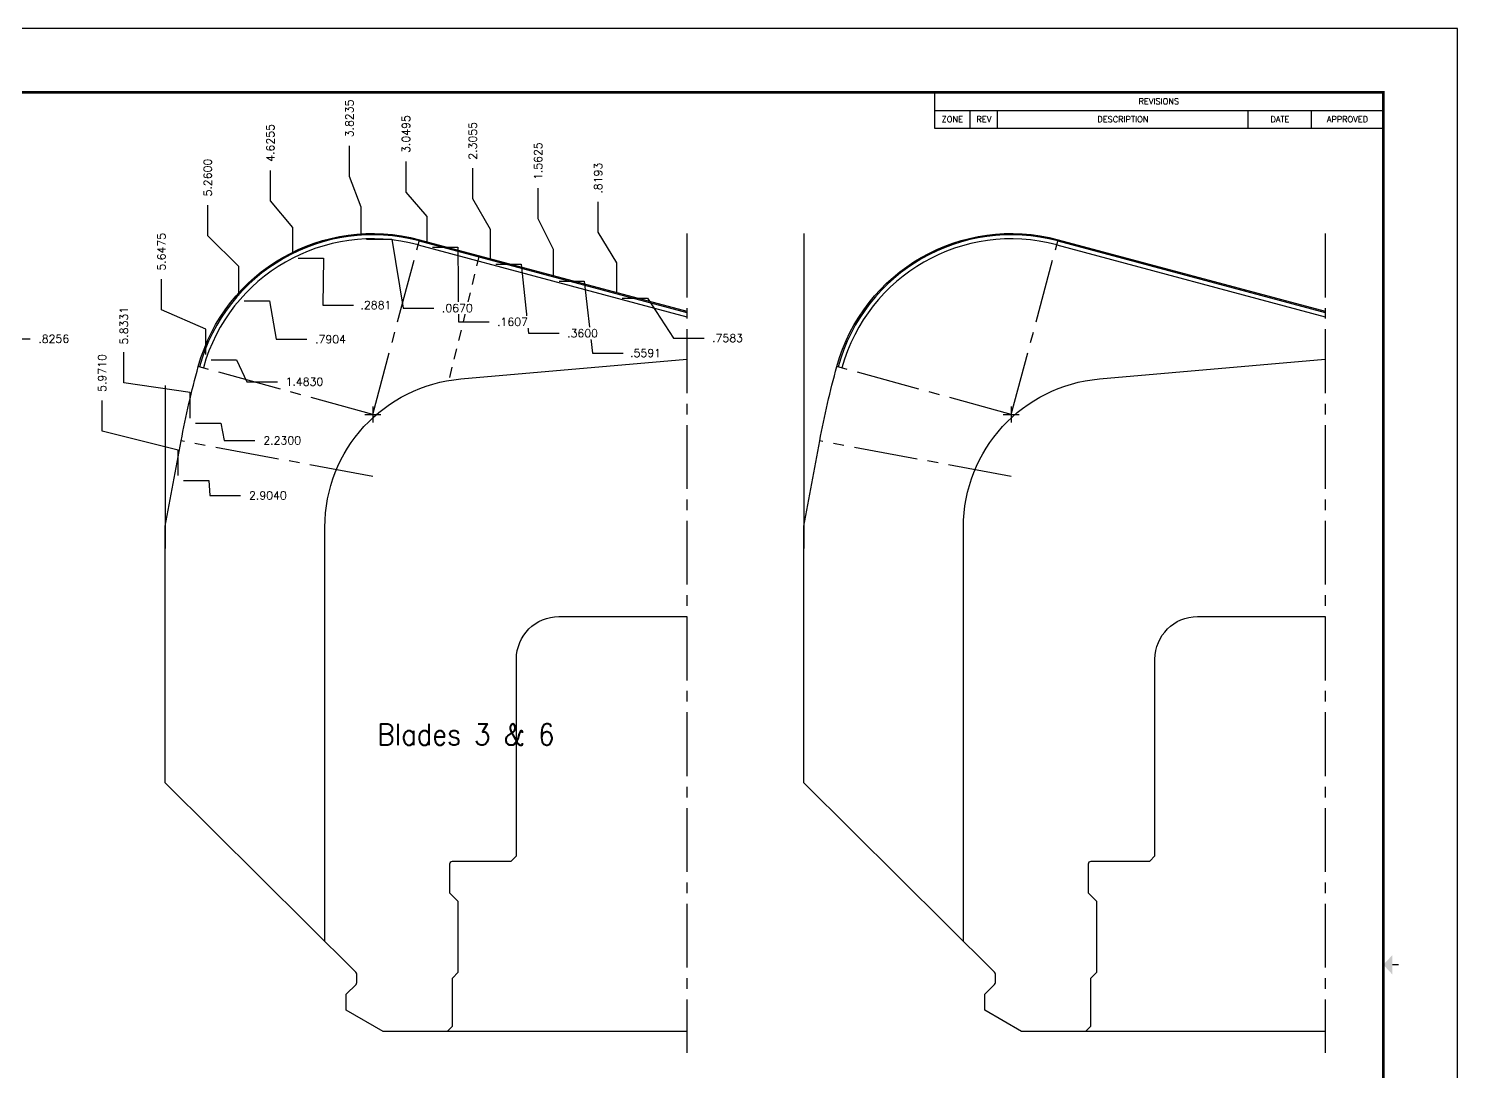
# Model space of a CAD drawing. Extents: x 34 to 150, y -20 to 22.
# Drawn here: x 51.22 to 68, y 9.75 to 22 of the extents above; entities that cross this region are included whole.
import ezdxf
from ezdxf.enums import TextEntityAlignment as Align

# ---------------------------------------------------------------- set-up
doc = ezdxf.new("R2010")
doc.units = 0
doc.header["$MEASUREMENT"] = 0
doc.header["$PDMODE"] = 35
doc.linetypes.add('CENTER2', pattern=[1.125, 0.75, -0.125, 0.125, -0.125])
doc.linetypes.add('HIDDEN2', pattern=[0.1875, 0.125, -0.0625])
doc.layers.get('0').update_dxf_attribs({"linetype": 'CONTINUOUS'})
doc.layers.get('Defpoints').update_dxf_attribs({"color": 10, "linetype": 'CONTINUOUS'})
for name, color, linetype in [('CDG-37977R1', 7, 'CONTINUOUS'), ('CLine', 5, 'CENTER2'), ('CONSTRUCTION', 211, 'CONTINUOUS'), ('Dims', 4, 'CONTINUOUS'), ('TEXT', 3, 'CONTINUOUS'), ('Title Block', 7, 'CONTINUOUS')]:
    doc.layers.add(name, color=color, linetype=linetype)
doc.styles.add('RomanD', font='romand.shx', dxfattribs={"width": 0.9})
doc.styles.add('RomanS', font='romans')
doc.dimstyles.get("Standard").update_dxf_attribs({"dimtxt": 0.094, "dimasz": 0.18, "dimexe": 0.0625, "dimexo": 0.0625, "dimgap": 0.09, "dimtad": 0, "dimtih": 1, "dimtoh": 1, "dimdec": 4, "dimzin": 4, "dimdsep": 46, "dimtxsty": 'RomanS', "dimcen": 0.09, "dimazin": 1, "dimtfac": 1, "dimtdec": 4, "dimtofl": 0, "dimtmove": 0, "dimatfit": 1, "dimfxl": 1, "dimtfill": 1, "dimtolj": 1, "dimtzin": 0, "dimarcsym": 0})

# ---------------------------------------------------------------- blocks, each defined once
blk = doc.blocks.new('COT_Dblock')
at = {"layer": 'Defpoints'}
blk.add_point((33.812, 21.812), dxfattribs=at)
at = {"layer": 'Title Block'}
for p, q in [((27.857, 21.25), (27.857, 20.828)), ((27.857, 21.039), (33.13, 21.039)), ((28.278, 20.828), (28.278, 21.039)), ((28.599, 20.828), (28.599, 21.039)), ((31.544, 20.828), (31.544, 21.039)), ((32.286, 20.828), (32.286, 21.039)), ((27.857, 20.828), (33.13, 20.828))]:
    blk.add_line(p, q, dxfattribs=at)
at = {"layer": 'Title Block', "color": 8}
blk.add_lwpolyline([(0, 0), (34, 0), (34, 22), (0, 22)], close=True, dxfattribs=at)
at = {"layer": 'Title Block', "const_width": 0.03}
blk.add_lwpolyline([(33.13, 21.25), (0.87, 21.25), (0.87, 0.75), (33.13, 0.75)], close=True, dxfattribs=at)
at = {"layer": 'Title Block', "const_width": 0.015}
blk.add_lwpolyline([(33.31, 11), (33.235, 11)], dxfattribs=at)
at = {"layer": 'Title Block'}
blk.add_solid([(33.235, 10.887), (33.235, 11.113), (33.13, 11)], dxfattribs=at)
at = {"layer": 'Title Block', "style": 'RomanS'}
for s, height, p in [('REVISIONS', 0.0703, (30.493, 21.145)), ('ZONE', 0.0703, (28.067, 20.934)), ('REV', 0.0703, (28.439, 20.934)), ('DESCRIPTION', 0.07031, (30.071, 20.934)), ('DATE', 0.0703, (31.915, 20.934)), ('APPROVED', 0.0703, (32.708, 20.934))]:
    blk.add_text(s, height=height, dxfattribs=at).set_placement(p, align=Align.MIDDLE_CENTER)
at = {"layer": 'Title Block', "color": 1, "style": 'RomanS', "flags": 8}
for tag, p in [('FNAME', (0.62, 3.75)), ('REVDATE', (0.62, 2.25)), ('USER', (0.62, 0.75))]:
    blk.add_attdef(tag, text='', height=0.047, rotation=90, dxfattribs=at).set_placement(p, align=Align.BOTTOM_LEFT)
at = {"layer": 'Title Block', "color": 3, "style": 'RomanS', "flags": 8}
blk.add_attdef('DRAWN', text='', height=0.11, dxfattribs=at).set_placement((28.7, 1.984), align=Align.MIDDLE_CENTER)
for tag, p in [('DDATE', (28.356, 1.672)), ('CHECK', (28.356, 1.406)), ('MATRL', (28.356, 1.149)), ('PDATE', (28.356, 0.883)), ('SCALE', (29.896, 0.855)), ('SHEET', (32.005, 0.855))]:
    blk.add_attdef(tag, text='', height=0.094, dxfattribs=at).set_placement(p, align=Align.MIDDLE_LEFT)
at = {"layer": 'Title Block', "color": 3, "style": 'RomanD', "width": 0.9, "flags": 8}
for tag, height, p in [('TITL1', 0.125, (31.337, 1.684)), ('TITL2', 0.094, (31.337, 1.514)), ('TITL3', 0.094, (31.337, 1.374))]:
    blk.add_attdef(tag, text='', height=height, dxfattribs=at).set_placement(p, align=Align.MIDDLE_CENTER)
at = {"layer": 'Title Block', "color": 3, "style": 'RomanS', "flags": 8}
for tag, p in [('FSCM#', (30.337, 1.121)), ('DWG#', (31.81, 1.121)), ('REV#', (32.97, 1.121))]:
    blk.add_attdef(tag, text='', height=0.094, dxfattribs=at).set_placement(p, align=Align.TOP_CENTER)
blk = doc.blocks.new('CMark')
at = {"layer": 'CLine'}
for p, q in [((-0.094, 0), (0.094, 0)), ((0, 0.094), (0, -0.094))]:
    blk.add_line(p, q, dxfattribs=at)
blk = doc.blocks.new('*D66')
at = {"layer": 'Defpoints', "color": 0, "transparency": 16777216}
for p in [(50.948, 19.592), (50.38, 18.766)]:
    blk.add_point(p, dxfattribs=at)
at = {"layer": 'Dims', "color": 0, "lineweight": -2, "transparency": 16777216}
for p, q in [((50.442, 18.766), (50.74, 18.766)), ((50.74, 18.766), (50.878, 18.355)), ((50.878, 18.355), (51.238, 18.355))]:
    blk.add_line(p, q, dxfattribs=at)
at = {"layer": 'Dims', "color": 0, "transparency": 16777216, "insert": (51.514, 18.355), "char_height": 0.094, "attachment_point": 5, "style": 'RomanS', "bg_fill": 3, "box_fill_scale": 1.25, "bg_fill_color": 256, "bg_fill_true_color": 13158600, "bg_fill_transparency": 0}
blk.add_mtext('\\A1;.8256', dxfattribs=at)
at = {"layer": 'Defpoints', "color": 0, "transparency": 16777216}
blk.add_point((51.238, 18.355), dxfattribs=at)
blk = doc.blocks.new('*D76')
at = {"layer": 'Defpoints', "color": 0, "transparency": 16777216}
for p in [(58.948, 19.592), (58.129, 18.833)]:
    blk.add_point(p, dxfattribs=at)
at = {"layer": 'Dims', "color": 0, "lineweight": -2, "transparency": 16777216}
for p, q in [((57.907, 19.606), (57.907, 19.966)), ((58.129, 19.246), (57.907, 19.606)), ((58.129, 18.896), (58.129, 19.246))]:
    blk.add_line(p, q, dxfattribs=at)
at = {"layer": 'Dims', "color": 0, "transparency": 16777216, "insert": (57.907, 20.242), "char_height": 0.094, "attachment_point": 5, "rotation": 90, "style": 'RomanS', "bg_fill": 3, "box_fill_scale": 1.25, "bg_fill_color": 256, "bg_fill_true_color": 13158600, "bg_fill_transparency": 0}
blk.add_mtext('\\A1;.8193', dxfattribs=at)
at = {"layer": 'Defpoints', "color": 0, "transparency": 16777216}
blk.add_point((57.907, 19.966), dxfattribs=at)
blk = doc.blocks.new('*D77')
at = {"layer": 'Defpoints', "color": 0, "transparency": 16777216}
for p in [(58.948, 19.592), (57.385, 19.033)]:
    blk.add_point(p, dxfattribs=at)
at = {"layer": 'Dims', "color": 0, "lineweight": -2, "transparency": 16777216}
for p, q in [((57.203, 19.766), (57.203, 20.126)), ((57.385, 19.406), (57.203, 19.766)), ((57.385, 19.095), (57.385, 19.406))]:
    blk.add_line(p, q, dxfattribs=at)
at = {"layer": 'Dims', "color": 0, "transparency": 16777216, "insert": (57.203, 20.442), "char_height": 0.094, "attachment_point": 5, "rotation": 90, "style": 'RomanS', "bg_fill": 3, "box_fill_scale": 1.25, "bg_fill_color": 256, "bg_fill_true_color": 13158600, "bg_fill_transparency": 0}
blk.add_mtext('\\A1;1.5625', dxfattribs=at)
at = {"layer": 'Defpoints', "color": 0, "transparency": 16777216}
blk.add_point((57.203, 20.126), dxfattribs=at)
blk = doc.blocks.new('*D78')
at = {"layer": 'Defpoints', "color": 0, "transparency": 16777216}
for p in [(58.948, 19.592), (56.642, 19.232)]:
    blk.add_point(p, dxfattribs=at)
at = {"layer": 'Dims', "color": 0, "lineweight": -2, "transparency": 16777216}
for p, q in [((56.435, 19.998), (56.435, 20.358)), ((56.642, 19.638), (56.435, 19.998)), ((56.642, 19.294), (56.642, 19.638))]:
    blk.add_line(p, q, dxfattribs=at)
at = {"layer": 'Dims', "color": 0, "transparency": 16777216, "insert": (56.435, 20.68), "char_height": 0.094, "attachment_point": 5, "rotation": 90, "style": 'RomanS', "bg_fill": 3, "box_fill_scale": 1.25, "bg_fill_color": 256, "bg_fill_true_color": 13158600, "bg_fill_transparency": 0}
blk.add_mtext('\\A1;2.3055', dxfattribs=at)
at = {"layer": 'Defpoints', "color": 0, "transparency": 16777216}
blk.add_point((56.435, 20.358), dxfattribs=at)
blk = doc.blocks.new('*D79')
at = {"layer": 'Defpoints', "color": 0, "transparency": 16777216}
for p in [(58.948, 19.592), (55.898, 19.431)]:
    blk.add_point(p, dxfattribs=at)
at = {"layer": 'Dims', "color": 0, "lineweight": -2, "transparency": 16777216}
for p, q in [((55.651, 20.078), (55.651, 20.438)), ((55.898, 19.791), (55.651, 20.078)), ((55.898, 19.493), (55.898, 19.791))]:
    blk.add_line(p, q, dxfattribs=at)
at = {"layer": 'Dims', "color": 0, "transparency": 16777216, "insert": (55.651, 20.76), "char_height": 0.094, "attachment_point": 5, "rotation": 90, "style": 'RomanS', "bg_fill": 3, "box_fill_scale": 1.25, "bg_fill_color": 256, "bg_fill_true_color": 13158600, "bg_fill_transparency": 0}
blk.add_mtext('\\A1;3.0495', dxfattribs=at)
at = {"layer": 'Defpoints', "color": 0, "transparency": 16777216}
blk.add_point((55.651, 20.438), dxfattribs=at)
blk = doc.blocks.new('*D80')
at = {"layer": 'Defpoints', "color": 0, "transparency": 16777216}
for p in [(55.124, 19.525), (58.948, 19.592)]:
    blk.add_point(p, dxfattribs=at)
at = {"layer": 'Dims', "color": 0, "lineweight": -2, "transparency": 16777216}
for p, q in [((54.986, 20.262), (54.986, 20.622)), ((55.124, 19.902), (54.986, 20.262)), ((55.124, 19.587), (55.124, 19.902))]:
    blk.add_line(p, q, dxfattribs=at)
at = {"layer": 'Dims', "color": 0, "transparency": 16777216, "insert": (54.986, 20.944), "char_height": 0.094, "attachment_point": 5, "rotation": 90, "style": 'RomanS', "bg_fill": 3, "box_fill_scale": 1.25, "bg_fill_color": 256, "bg_fill_true_color": 13158600, "bg_fill_transparency": 0}
blk.add_mtext('\\A1;3.8235', dxfattribs=at)
at = {"layer": 'Defpoints', "color": 0, "transparency": 16777216}
blk.add_point((54.986, 20.622), dxfattribs=at)
blk = doc.blocks.new('*D81')
at = {"layer": 'Defpoints', "color": 0, "transparency": 16777216}
for p in [(58.948, 19.592), (54.322, 19.304)]:
    blk.add_point(p, dxfattribs=at)
at = {"layer": 'Dims', "color": 0, "lineweight": -2, "transparency": 16777216}
for p, q in [((54.058, 19.974), (54.058, 20.334)), ((54.322, 19.664), (54.058, 19.974)), ((54.322, 19.366), (54.322, 19.664))]:
    blk.add_line(p, q, dxfattribs=at)
at = {"layer": 'Dims', "color": 0, "transparency": 16777216, "insert": (54.058, 20.656), "char_height": 0.094, "attachment_point": 5, "rotation": 90, "style": 'RomanS', "bg_fill": 3, "box_fill_scale": 1.25, "bg_fill_color": 256, "bg_fill_true_color": 13158600, "bg_fill_transparency": 0}
blk.add_mtext('\\A1;4.6255', dxfattribs=at)
at = {"layer": 'Defpoints', "color": 0, "transparency": 16777216}
blk.add_point((54.058, 20.334), dxfattribs=at)
blk = doc.blocks.new('*D82')
at = {"layer": 'Defpoints', "color": 0, "transparency": 16777216}
for p in [(58.948, 19.592), (53.688, 18.801)]:
    blk.add_point(p, dxfattribs=at)
at = {"layer": 'Dims', "color": 0, "lineweight": -2, "transparency": 16777216}
for p, q in [((53.322, 19.566), (53.322, 19.926)), ((53.688, 19.206), (53.322, 19.566)), ((53.688, 18.864), (53.688, 19.206))]:
    blk.add_line(p, q, dxfattribs=at)
at = {"layer": 'Dims', "color": 0, "transparency": 16777216, "insert": (53.322, 20.249), "char_height": 0.094, "attachment_point": 5, "rotation": 90, "style": 'RomanS', "bg_fill": 3, "box_fill_scale": 1.25, "bg_fill_color": 256, "bg_fill_true_color": 13158600, "bg_fill_transparency": 0}
blk.add_mtext('\\A1;5.2600', dxfattribs=at)
at = {"layer": 'Defpoints', "color": 0, "transparency": 16777216}
blk.add_point((53.322, 19.926), dxfattribs=at)
blk = doc.blocks.new('*D83')
at = {"layer": 'Defpoints', "color": 0, "transparency": 16777216}
for p in [(58.948, 19.592), (53.3, 18.109)]:
    blk.add_point(p, dxfattribs=at)
at = {"layer": 'Dims', "color": 0, "lineweight": -2, "transparency": 16777216}
for p, q in [((52.778, 18.694), (52.778, 19.054)), ((53.3, 18.469), (52.778, 18.694)), ((53.3, 18.171), (53.3, 18.469))]:
    blk.add_line(p, q, dxfattribs=at)
at = {"layer": 'Dims', "color": 0, "transparency": 16777216, "insert": (52.778, 19.377), "char_height": 0.094, "attachment_point": 5, "rotation": 90, "style": 'RomanS', "bg_fill": 3, "box_fill_scale": 1.25, "bg_fill_color": 256, "bg_fill_true_color": 13158600, "bg_fill_transparency": 0}
blk.add_mtext('\\A1;5.6475', dxfattribs=at)
at = {"layer": 'Defpoints', "color": 0, "transparency": 16777216}
blk.add_point((52.778, 19.054), dxfattribs=at)
blk = doc.blocks.new('*D84')
at = {"layer": 'Defpoints', "color": 0, "transparency": 16777216}
for p in [(58.948, 19.592), (53.115, 17.362)]:
    blk.add_point(p, dxfattribs=at)
at = {"layer": 'Dims', "color": 0, "lineweight": -2, "transparency": 16777216}
for p, q in [((52.338, 17.838), (52.338, 18.198)), ((53.115, 17.722), (52.338, 17.838)), ((53.115, 17.424), (53.115, 17.722))]:
    blk.add_line(p, q, dxfattribs=at)
at = {"layer": 'Dims', "color": 0, "transparency": 16777216, "insert": (52.338, 18.508), "char_height": 0.094, "attachment_point": 5, "rotation": 90, "style": 'RomanS', "bg_fill": 3, "box_fill_scale": 1.25, "bg_fill_color": 256, "bg_fill_true_color": 13158600, "bg_fill_transparency": 0}
blk.add_mtext('\\A1;5.8331', dxfattribs=at)
at = {"layer": 'Defpoints', "color": 0, "transparency": 16777216}
blk.add_point((52.338, 18.198), dxfattribs=at)
blk = doc.blocks.new('*D85')
at = {"layer": 'Defpoints', "color": 0, "transparency": 16777216}
for p in [(58.948, 19.592), (52.977, 16.688)]:
    blk.add_point(p, dxfattribs=at)
at = {"layer": 'Dims', "color": 0, "lineweight": -2, "transparency": 16777216}
for p, q in [((52.082, 17.271), (52.082, 17.631)), ((52.977, 17.048), (52.082, 17.271)), ((52.977, 16.75), (52.977, 17.048))]:
    blk.add_line(p, q, dxfattribs=at)
at = {"layer": 'Dims', "color": 0, "transparency": 16777216, "insert": (52.082, 17.953), "char_height": 0.094, "attachment_point": 5, "rotation": 90, "style": 'RomanS', "bg_fill": 3, "box_fill_scale": 1.25, "bg_fill_color": 256, "bg_fill_true_color": 13158600, "bg_fill_transparency": 0}
blk.add_mtext('\\A1;5.9710', dxfattribs=at)
at = {"layer": 'Defpoints', "color": 0, "transparency": 16777216}
blk.add_point((52.082, 17.631), dxfattribs=at)
blk = doc.blocks.new('*D86')
at = {"layer": 'Defpoints', "color": 0, "transparency": 16777216}
for p in [(58.948, 19.592), (58.129, 18.833)]:
    blk.add_point(p, dxfattribs=at)
at = {"layer": 'Dims', "color": 0, "lineweight": -2, "transparency": 16777216}
for p, q in [((58.191, 18.833), (58.489, 18.833)), ((58.489, 18.833), (58.792, 18.364)), ((58.792, 18.364), (59.152, 18.364))]:
    blk.add_line(p, q, dxfattribs=at)
at = {"layer": 'Dims', "color": 0, "transparency": 16777216, "insert": (59.428, 18.364), "char_height": 0.094, "attachment_point": 5, "style": 'RomanS', "bg_fill": 3, "box_fill_scale": 1.25, "bg_fill_color": 256, "bg_fill_true_color": 13158600, "bg_fill_transparency": 0}
blk.add_mtext('\\A1;.7583', dxfattribs=at)
at = {"layer": 'Defpoints', "color": 0, "transparency": 16777216}
blk.add_point((59.152, 18.364), dxfattribs=at)
blk = doc.blocks.new('*D87')
at = {"layer": 'Defpoints', "color": 0, "transparency": 16777216}
for p in [(58.948, 19.592), (57.385, 19.033)]:
    blk.add_point(p, dxfattribs=at)
at = {"layer": 'Dims', "color": 0, "lineweight": -2, "transparency": 16777216}
for p, q in [((57.448, 19.033), (57.745, 19.033)), ((57.745, 19.033), (57.842, 18.188)), ((57.842, 18.188), (58.202, 18.188))]:
    blk.add_line(p, q, dxfattribs=at)
at = {"layer": 'Dims', "color": 0, "transparency": 16777216, "insert": (58.465, 18.188), "char_height": 0.094, "attachment_point": 5, "style": 'RomanS', "bg_fill": 3, "box_fill_scale": 1.25, "bg_fill_color": 256, "bg_fill_true_color": 13158600, "bg_fill_transparency": 0}
blk.add_mtext('\\A1;.5591', dxfattribs=at)
at = {"layer": 'Defpoints', "color": 0, "transparency": 16777216}
blk.add_point((58.202, 18.188), dxfattribs=at)
blk = doc.blocks.new('*D88')
at = {"layer": 'Defpoints', "color": 0, "transparency": 16777216}
for p in [(58.948, 19.592), (56.642, 19.232)]:
    blk.add_point(p, dxfattribs=at)
at = {"layer": 'Dims', "color": 0, "lineweight": -2, "transparency": 16777216}
for p, q in [((56.705, 19.232), (57.002, 19.232)), ((57.002, 19.232), (57.089, 18.42)), ((57.089, 18.42), (57.449, 18.42))]:
    blk.add_line(p, q, dxfattribs=at)
at = {"layer": 'Dims', "color": 0, "transparency": 16777216, "insert": (57.725, 18.42), "char_height": 0.094, "attachment_point": 5, "style": 'RomanS', "bg_fill": 3, "box_fill_scale": 1.25, "bg_fill_color": 256, "bg_fill_true_color": 13158600, "bg_fill_transparency": 0}
blk.add_mtext('\\A1;.3600', dxfattribs=at)
at = {"layer": 'Defpoints', "color": 0, "transparency": 16777216}
blk.add_point((57.449, 18.42), dxfattribs=at)
blk = doc.blocks.new('*D89')
at = {"layer": 'Defpoints', "color": 0, "transparency": 16777216}
for p in [(58.948, 19.592), (55.898, 19.431)]:
    blk.add_point(p, dxfattribs=at)
at = {"layer": 'Dims', "color": 0, "lineweight": -2, "transparency": 16777216}
for p, q in [((55.961, 19.431), (56.258, 19.431)), ((56.258, 19.431), (56.266, 18.554)), ((56.266, 18.554), (56.626, 18.554))]:
    blk.add_line(p, q, dxfattribs=at)
at = {"layer": 'Dims', "color": 0, "transparency": 16777216, "insert": (56.902, 18.554), "char_height": 0.094, "attachment_point": 5, "style": 'RomanS', "bg_fill": 3, "box_fill_scale": 1.25, "bg_fill_color": 256, "bg_fill_true_color": 13158600, "bg_fill_transparency": 0}
blk.add_mtext('\\A1;.1607', dxfattribs=at)
at = {"layer": 'Defpoints', "color": 0, "transparency": 16777216}
blk.add_point((56.626, 18.554), dxfattribs=at)
blk = doc.blocks.new('*D90')
at = {"layer": 'Defpoints', "color": 0, "transparency": 16777216}
for p in [(55.124, 19.525), (58.948, 19.592)]:
    blk.add_point(p, dxfattribs=at)
at = {"layer": 'Dims', "color": 0, "lineweight": -2, "transparency": 16777216}
for p, q in [((55.187, 19.525), (55.484, 19.525)), ((55.484, 19.525), (55.619, 18.716)), ((55.619, 18.716), (55.979, 18.716))]:
    blk.add_line(p, q, dxfattribs=at)
at = {"layer": 'Dims', "color": 0, "transparency": 16777216, "insert": (56.254, 18.716), "char_height": 0.094, "attachment_point": 5, "style": 'RomanS', "bg_fill": 3, "box_fill_scale": 1.25, "bg_fill_color": 256, "bg_fill_true_color": 13158600, "bg_fill_transparency": 0}
blk.add_mtext('\\A1;.0670', dxfattribs=at)
at = {"layer": 'Defpoints', "color": 0, "transparency": 16777216}
blk.add_point((55.979, 18.716), dxfattribs=at)
blk = doc.blocks.new('*D91')
at = {"layer": 'Defpoints', "color": 0, "transparency": 16777216}
for p in [(58.948, 19.592), (54.322, 19.304)]:
    blk.add_point(p, dxfattribs=at)
at = {"layer": 'Dims', "color": 0, "lineweight": -2, "transparency": 16777216}
for p, q in [((54.385, 19.304), (54.682, 19.304)), ((54.682, 19.304), (54.676, 18.751)), ((54.676, 18.751), (55.036, 18.751))]:
    blk.add_line(p, q, dxfattribs=at)
at = {"layer": 'Dims', "color": 0, "transparency": 16777216, "insert": (55.298, 18.751), "char_height": 0.094, "attachment_point": 5, "style": 'RomanS', "bg_fill": 3, "box_fill_scale": 1.25, "bg_fill_color": 256, "bg_fill_true_color": 13158600, "bg_fill_transparency": 0}
blk.add_mtext('\\A1;.2881', dxfattribs=at)
at = {"layer": 'Defpoints', "color": 0, "transparency": 16777216}
blk.add_point((55.036, 18.751), dxfattribs=at)
blk = doc.blocks.new('*D92')
at = {"layer": 'Defpoints', "color": 0, "transparency": 16777216}
for p in [(58.948, 19.592), (53.688, 18.801)]:
    blk.add_point(p, dxfattribs=at)
at = {"layer": 'Dims', "color": 0, "lineweight": -2, "transparency": 16777216}
for p, q in [((53.75, 18.801), (54.048, 18.801)), ((54.048, 18.801), (54.127, 18.35)), ((54.127, 18.35), (54.487, 18.35))]:
    blk.add_line(p, q, dxfattribs=at)
at = {"layer": 'Dims', "color": 0, "transparency": 16777216, "insert": (54.765, 18.35), "char_height": 0.094, "attachment_point": 5, "style": 'RomanS', "bg_fill": 3, "box_fill_scale": 1.25, "bg_fill_color": 256, "bg_fill_true_color": 13158600, "bg_fill_transparency": 0}
blk.add_mtext('\\A1;.7904', dxfattribs=at)
at = {"layer": 'Defpoints', "color": 0, "transparency": 16777216}
blk.add_point((54.487, 18.35), dxfattribs=at)
blk = doc.blocks.new('*D93')
at = {"layer": 'Defpoints', "color": 0, "transparency": 16777216}
for p in [(58.948, 19.592), (53.3, 18.109)]:
    blk.add_point(p, dxfattribs=at)
at = {"layer": 'Dims', "color": 0, "lineweight": -2, "transparency": 16777216}
for p, q in [((53.363, 18.109), (53.66, 18.109)), ((53.66, 18.109), (53.782, 17.851)), ((53.782, 17.851), (54.142, 17.851))]:
    blk.add_line(p, q, dxfattribs=at)
at = {"layer": 'Dims', "color": 0, "transparency": 16777216, "insert": (54.458, 17.851), "char_height": 0.094, "attachment_point": 5, "style": 'RomanS', "bg_fill": 3, "box_fill_scale": 1.25, "bg_fill_color": 256, "bg_fill_true_color": 13158600, "bg_fill_transparency": 0}
blk.add_mtext('\\A1;1.4830', dxfattribs=at)
at = {"layer": 'Defpoints', "color": 0, "transparency": 16777216}
blk.add_point((54.142, 17.851), dxfattribs=at)
blk = doc.blocks.new('*D94')
at = {"layer": 'Defpoints', "color": 0, "transparency": 16777216}
for p in [(58.948, 19.592), (53.115, 17.362)]:
    blk.add_point(p, dxfattribs=at)
at = {"layer": 'Dims', "color": 0, "lineweight": -2, "transparency": 16777216}
for p, q in [((53.177, 17.362), (53.475, 17.362)), ((53.475, 17.362), (53.515, 17.161)), ((53.515, 17.161), (53.875, 17.161))]:
    blk.add_line(p, q, dxfattribs=at)
at = {"layer": 'Dims', "color": 0, "transparency": 16777216, "insert": (54.197, 17.161), "char_height": 0.094, "attachment_point": 5, "style": 'RomanS', "bg_fill": 3, "box_fill_scale": 1.25, "bg_fill_color": 256, "bg_fill_true_color": 13158600, "bg_fill_transparency": 0}
blk.add_mtext('\\A1;2.2300', dxfattribs=at)
at = {"layer": 'Defpoints', "color": 0, "transparency": 16777216}
blk.add_point((53.875, 17.161), dxfattribs=at)
blk = doc.blocks.new('*D95')
at = {"layer": 'Defpoints', "color": 0, "transparency": 16777216}
for p in [(58.948, 19.592), (52.977, 16.688)]:
    blk.add_point(p, dxfattribs=at)
at = {"layer": 'Dims', "color": 0, "lineweight": -2, "transparency": 16777216}
for p, q in [((53.039, 16.688), (53.337, 16.688)), ((53.337, 16.688), (53.346, 16.514)), ((53.346, 16.514), (53.706, 16.514))]:
    blk.add_line(p, q, dxfattribs=at)
at = {"layer": 'Dims', "color": 0, "transparency": 16777216, "insert": (54.029, 16.514), "char_height": 0.094, "attachment_point": 5, "style": 'RomanS', "bg_fill": 3, "box_fill_scale": 1.25, "bg_fill_color": 256, "bg_fill_true_color": 13158600, "bg_fill_transparency": 0}
blk.add_mtext('\\A1;2.9040', dxfattribs=at)
at = {"layer": 'Defpoints', "color": 0, "transparency": 16777216}
blk.add_point((53.706, 16.514), dxfattribs=at)

msp = doc.modelspace()

# ---------------------------------------------------------------- linework, layer by layer
at = {"linetype": 'HIDDEN2'}
msp.add_line((56.51042, 19.33168), (56.15293, 17.86561), dxfattribs=at)
at = {"linetype": 'ByBlock', "flags": 128}
for points in [[(54.69792, 11.27628), (54.69792, 16.14065, -0.38887873), (56.2954, 17.88399), (58.94792, 18.11605)], [(62.19798, 11.27628), (62.19798, 16.14065, -0.38887873), (63.79546, 17.88399), (66.44798, 18.11605)]]:
    msp.add_lwpolyline(points, format="xyb", dxfattribs=at)
at = {"layer": 'CDG-37977R1', "color": 1, "linetype": 'Continuous'}
for p, q in [((55.79423, 19.45888), (58.94792, 18.61385)), ((63.29429, 19.45888), (66.44798, 18.61385))]:
    msp.add_line(p, q, dxfattribs=at)
at = {"layer": 'CDG-37977R1', "color": 7, "linetype": 'Continuous', "flags": 128}
for points in [[(58.94792, 10.21665), (55.38093, 10.21665), (54.94792, 10.46665), (54.94792, 10.65415), (55.06377, 10.77, 0.19891237), (55.07292, 10.7921), (55.07292, 10.89114, 0.199913), (55.06368, 10.91332), (52.82292, 13.1369), (52.82292, 16.15415), (53.01042, 17.15415, -0.02112914), (53.21118, 18.029, -0.4124498), (55.81041, 19.51925), (58.94792, 18.67855)], [(66.44798, 10.21665), (62.88099, 10.21665), (62.44798, 10.46665), (62.44798, 10.65415), (62.56383, 10.77, 0.19891237), (62.57298, 10.7921), (62.57298, 10.89114, 0.199913), (62.56374, 10.91332), (60.32298, 13.1369), (60.32298, 16.15415), (60.51048, 17.15415, -0.02112914), (60.71124, 18.029, -0.4124498), (63.31047, 19.51925), (66.44798, 18.67855)], [(56.13292, 10.21665), (56.19542, 10.27915), (56.19542, 10.84165), (56.26557, 10.9118), (56.26557, 11.74275), (56.16667, 11.84165), (56.16667, 12.1854, -0.41421356), (56.19792, 12.21665), (56.88542, 12.21665), (56.94792, 12.27915), (56.94792, 14.59165, -0.41421356), (57.44792, 15.09165), (58.94792, 15.09165)], [(63.63298, 10.21665), (63.69548, 10.27915), (63.69548, 10.84165), (63.76563, 10.9118), (63.76563, 11.74275), (63.66673, 11.84165), (63.66673, 12.1854, -0.41421356), (63.69798, 12.21665), (64.38548, 12.21665), (64.44798, 12.27915), (64.44798, 14.59165, -0.41421356), (64.94798, 15.09165), (66.44798, 15.09165)]]:
    msp.add_lwpolyline(points, format="xyb", dxfattribs=at)
at = {"layer": 'CDG-37977R1', "color": 1, "linetype": 'Continuous'}
for centre in [(55.26042, 17.46665), (62.76048, 17.46665)]:
    msp.add_arc(centre, 2.0625, 75, 164.654758, dxfattribs=at)
at = {"layer": 'CLine', "color": 1}
for p, q in [((55.26042, 17.46665), (55.81041, 19.51925)), ((62.76048, 17.46665), (63.31047, 19.51925)), ((55.26042, 17.46665), (53.21118, 18.029)), ((62.76048, 17.46665), (60.71124, 18.029)), ((55.26042, 16.737), (53.01042, 17.15415)), ((62.76048, 16.737), (60.51048, 17.15415))]:
    msp.add_line(p, q, dxfattribs=at)
at = {"layer": 'CLine', "color": 1, "linetype": 'Continuous'}
for p, q in [((55.80666, 19.50524), (58.94792, 18.66354)), ((63.30672, 19.50524), (66.44798, 18.66354))]:
    msp.add_line(p, q, dxfattribs=at)
at = {"layer": 'CLine'}
for p, q in [((58.94792, 19.59165), (58.94792, 9.96665)), ((66.44798, 19.59165), (66.44798, 9.96665))]:
    msp.add_line(p, q, dxfattribs=at)
at = {"layer": 'CLine', "color": 1, "linetype": 'ByBlock'}
for p, q in [((60.32298, 19.59165), (60.32298, 15.89235)), ((52.82292, 17.80787), (52.82292, 15.89235))]:
    msp.add_line(p, q, dxfattribs=at)
at = {"layer": 'CLine', "color": 1, "linetype": 'Continuous'}
for centre in [(55.26042, 17.46665), (62.76048, 17.46665)]:
    msp.add_arc(centre, 2.1105, 75, 164.654758, dxfattribs=at)

# ---------------------------------------------------------------- block references
at = {"color": 200, "linetype": 'ByBlock'}
msp.add_blockref('CMark', (62.76048, 17.46665), dxfattribs=at)
at = {"layer": 'CONSTRUCTION', "color": 4, "linetype": 'ByBlock'}
msp.add_blockref('CMark', (55.26042, 17.46665), dxfattribs=at)
at = {"layer": 'Title Block'}
msp.add_blockref('COT_Dblock', (34, 0), dxfattribs=at)

# ---------------------------------------------------------------- texts
at = {"layer": 'TEXT', "style": 'RomanS', "width": 0.9}
msp.add_text('Blades 3 & 6', height=0.25, dxfattribs=at).set_placement((55.3136, 13.58168))

# ---------------------------------------------------------------- next in the draw order: dimensions: what is measured, and where the dimension line sits
at = {"layer": 'Dims'}
for feature_location, offset, dtype, origin, picture, middle in [((58.12862, 18.83338), (-0.22148, 1.13244), 1, (58.94792, 19.59165), '*D76', (57.90713, 20.24158)), ((50.37981, 18.76607), (0.8581, -0.411), 0, (50.94792, 19.59165), '*D66', (51.51367, 18.35508))]:
    dim = msp.add_ordinate_dim(feature_location=feature_location, offset=offset, dtype=dtype, origin=origin, dimstyle='Standard', dxfattribs=at)
    dim.commit()
    dim.dimension.update_dxf_attribs({"geometry": picture, "text_midpoint": middle})

# ---------------------------------------------------------------- next in the draw order: dimensions: what is measured, and where the dimension line sits
dim = msp.add_ordinate_dim(feature_location=(57.38542, 19.03255), offset=(-0.18246, 1.09321), dtype=1, origin=(58.94792, 19.59165), dimstyle='Standard', dxfattribs=at)
dim.commit()
dim.dimension.update_dxf_attribs({"geometry": '*D77', "text_midpoint": (57.20295, 20.44181)})

# ---------------------------------------------------------------- next in the draw order: dimensions: what is measured, and where the dimension line sits
dim = msp.add_ordinate_dim(feature_location=(56.64242, 19.23165), offset=(-0.20766, 1.12603), dtype=1, origin=(58.94792, 19.59165), dimstyle='Standard', dxfattribs=at)
dim.commit()
dim.dimension.update_dxf_attribs({"geometry": '*D78', "text_midpoint": (56.43476, 20.68044)})

# ---------------------------------------------------------------- next in the draw order: dimensions: what is measured, and where the dimension line sits
dim = msp.add_ordinate_dim(feature_location=(55.89842, 19.43095), offset=(-0.24786, 1.0067), dtype=1, origin=(58.94792, 19.59165), dimstyle='Standard', dxfattribs=at)
dim.commit()
dim.dimension.update_dxf_attribs({"geometry": '*D79', "text_midpoint": (55.65056, 20.76041)})

# ---------------------------------------------------------------- next in the draw order: dimensions: what is measured, and where the dimension line sits
dim = msp.add_ordinate_dim(feature_location=(55.12442, 19.52465), offset=(-0.13803, 1.09693), dtype=1, origin=(58.94792, 19.59165), dimstyle='Standard', dxfattribs=at)
dim.commit()
dim.dimension.update_dxf_attribs({"geometry": '*D80', "text_midpoint": (54.98639, 20.94435)})

# ---------------------------------------------------------------- next in the draw order: dimensions: what is measured, and where the dimension line sits
dim = msp.add_ordinate_dim(feature_location=(54.32242, 19.30355), offset=(-0.26427, 1.03013), dtype=1, origin=(58.94792, 19.59165), dimstyle='Standard', dxfattribs=at)
dim.commit()
dim.dimension.update_dxf_attribs({"geometry": '*D81', "text_midpoint": (54.05815, 20.65645)})

# ---------------------------------------------------------------- next in the draw order: dimensions: what is measured, and where the dimension line sits
dim = msp.add_ordinate_dim(feature_location=(53.68792, 18.80125), offset=(-0.36596, 1.12458), dtype=1, origin=(58.94792, 19.59165), dimstyle='Standard', dxfattribs=at)
dim.commit()
dim.dimension.update_dxf_attribs({"geometry": '*D82', "text_midpoint": (53.32196, 20.24859)})

# ---------------------------------------------------------------- next in the draw order: dimensions: what is measured, and where the dimension line sits
dim = msp.add_ordinate_dim(feature_location=(53.30042, 18.10865), offset=(-0.5226, 0.94548), dtype=1, origin=(58.94792, 19.59165), dimstyle='Standard', dxfattribs=at)
dim.commit()
dim.dimension.update_dxf_attribs({"geometry": '*D83', "text_midpoint": (52.77782, 19.3769)})

# ---------------------------------------------------------------- next in the draw order: dimensions: what is measured, and where the dimension line sits
dim = msp.add_ordinate_dim(feature_location=(53.11482, 17.36165), offset=(-0.77711, 0.83678), dtype=1, origin=(58.94792, 19.59165), dimstyle='Standard', dxfattribs=at)
dim.commit()
dim.dimension.update_dxf_attribs({"geometry": '*D84', "text_midpoint": (52.33771, 18.50777)})

# ---------------------------------------------------------------- next in the draw order: dimensions: what is measured, and where the dimension line sits
dim = msp.add_ordinate_dim(feature_location=(52.97692, 16.68765), offset=(-0.89527, 0.94298), dtype=1, origin=(58.94792, 19.59165), dimstyle='Standard', dxfattribs=at)
dim.commit()
dim.dimension.update_dxf_attribs({"geometry": '*D85', "text_midpoint": (52.08164, 17.9534)})

# ---------------------------------------------------------------- next in the draw order: dimensions: what is measured, and where the dimension line sits
dim = msp.add_ordinate_dim(feature_location=(58.12862, 18.83338), offset=(1.02383, -0.46942), dtype=0, origin=(58.94792, 19.59165), dimstyle='Standard', dxfattribs=at)
dim.commit()
dim.dimension.update_dxf_attribs({"geometry": '*D86', "text_midpoint": (59.42821, 18.36396)})

# ---------------------------------------------------------------- next in the draw order: dimensions: what is measured, and where the dimension line sits
dim = msp.add_ordinate_dim(feature_location=(57.38542, 19.03255), offset=(0.81702, -0.84441), dtype=0, origin=(58.94792, 19.59165), dimstyle='Standard', dxfattribs=at)
dim.commit()
dim.dimension.update_dxf_attribs({"geometry": '*D87', "text_midpoint": (58.46478, 18.18814)})

# ---------------------------------------------------------------- next in the draw order: dimensions: what is measured, and where the dimension line sits
dim = msp.add_ordinate_dim(feature_location=(56.64242, 19.23165), offset=(0.80706, -0.81143), dtype=0, origin=(58.94792, 19.59165), dimstyle='Standard', dxfattribs=at)
dim.commit()
dim.dimension.update_dxf_attribs({"geometry": '*D88', "text_midpoint": (57.72524, 18.42022)})

# ---------------------------------------------------------------- next in the draw order: dimensions: what is measured, and where the dimension line sits
dim = msp.add_ordinate_dim(feature_location=(55.89842, 19.43095), offset=(0.72772, -0.87711), dtype=0, origin=(58.94792, 19.59165), dimstyle='Standard', dxfattribs=at)
dim.commit()
dim.dimension.update_dxf_attribs({"geometry": '*D89', "text_midpoint": (56.9019, 18.55385)})

# ---------------------------------------------------------------- next in the draw order: dimensions: what is measured, and where the dimension line sits
dim = msp.add_ordinate_dim(feature_location=(55.12442, 19.52465), offset=(0.85431, -0.80905), dtype=0, origin=(58.94792, 19.59165), dimstyle='Standard', dxfattribs=at)
dim.commit()
dim.dimension.update_dxf_attribs({"geometry": '*D90', "text_midpoint": (56.25449, 18.7156)})

# ---------------------------------------------------------------- next in the draw order: dimensions: what is measured, and where the dimension line sits
dim = msp.add_ordinate_dim(feature_location=(54.32242, 19.30355), offset=(0.71334, -0.55279), dtype=0, origin=(58.94792, 19.59165), dimstyle='Standard', dxfattribs=at)
dim.commit()
dim.dimension.update_dxf_attribs({"geometry": '*D91', "text_midpoint": (55.2981, 18.75077)})

# ---------------------------------------------------------------- next in the draw order: dimensions: what is measured, and where the dimension line sits
dim = msp.add_ordinate_dim(feature_location=(53.68792, 18.80125), offset=(0.79895, -0.45136), dtype=0, origin=(58.94792, 19.59165), dimstyle='Standard', dxfattribs=at)
dim.commit()
dim.dimension.update_dxf_attribs({"geometry": '*D92', "text_midpoint": (54.76487, 18.3499)})

# ---------------------------------------------------------------- next in the draw order: dimensions: what is measured, and where the dimension line sits
dim = msp.add_ordinate_dim(feature_location=(53.30042, 18.10865), offset=(0.84164, -0.25809), dtype=0, origin=(58.94792, 19.59165), dimstyle='Standard', dxfattribs=at)
dim.commit()
dim.dimension.update_dxf_attribs({"geometry": '*D93', "text_midpoint": (54.4581, 17.85057)})

# ---------------------------------------------------------------- next in the draw order: dimensions: what is measured, and where the dimension line sits
dim = msp.add_ordinate_dim(feature_location=(53.11482, 17.36165), offset=(0.75983, -0.2003), dtype=0, origin=(58.94792, 19.59165), dimstyle='Standard', dxfattribs=at)
dim.commit()
dim.dimension.update_dxf_attribs({"geometry": '*D94', "text_midpoint": (54.19741, 17.16135)})

# ---------------------------------------------------------------- next in the draw order: dimensions: what is measured, and where the dimension line sits
dim = msp.add_ordinate_dim(feature_location=(52.97692, 16.68765), offset=(0.72884, -0.17332), dtype=0, origin=(58.94792, 19.59165), dimstyle='Standard', dxfattribs=at)
dim.commit()
dim.dimension.update_dxf_attribs({"geometry": '*D95', "text_midpoint": (54.02852, 16.51434)})

doc.saveas('drawing.dxf')
